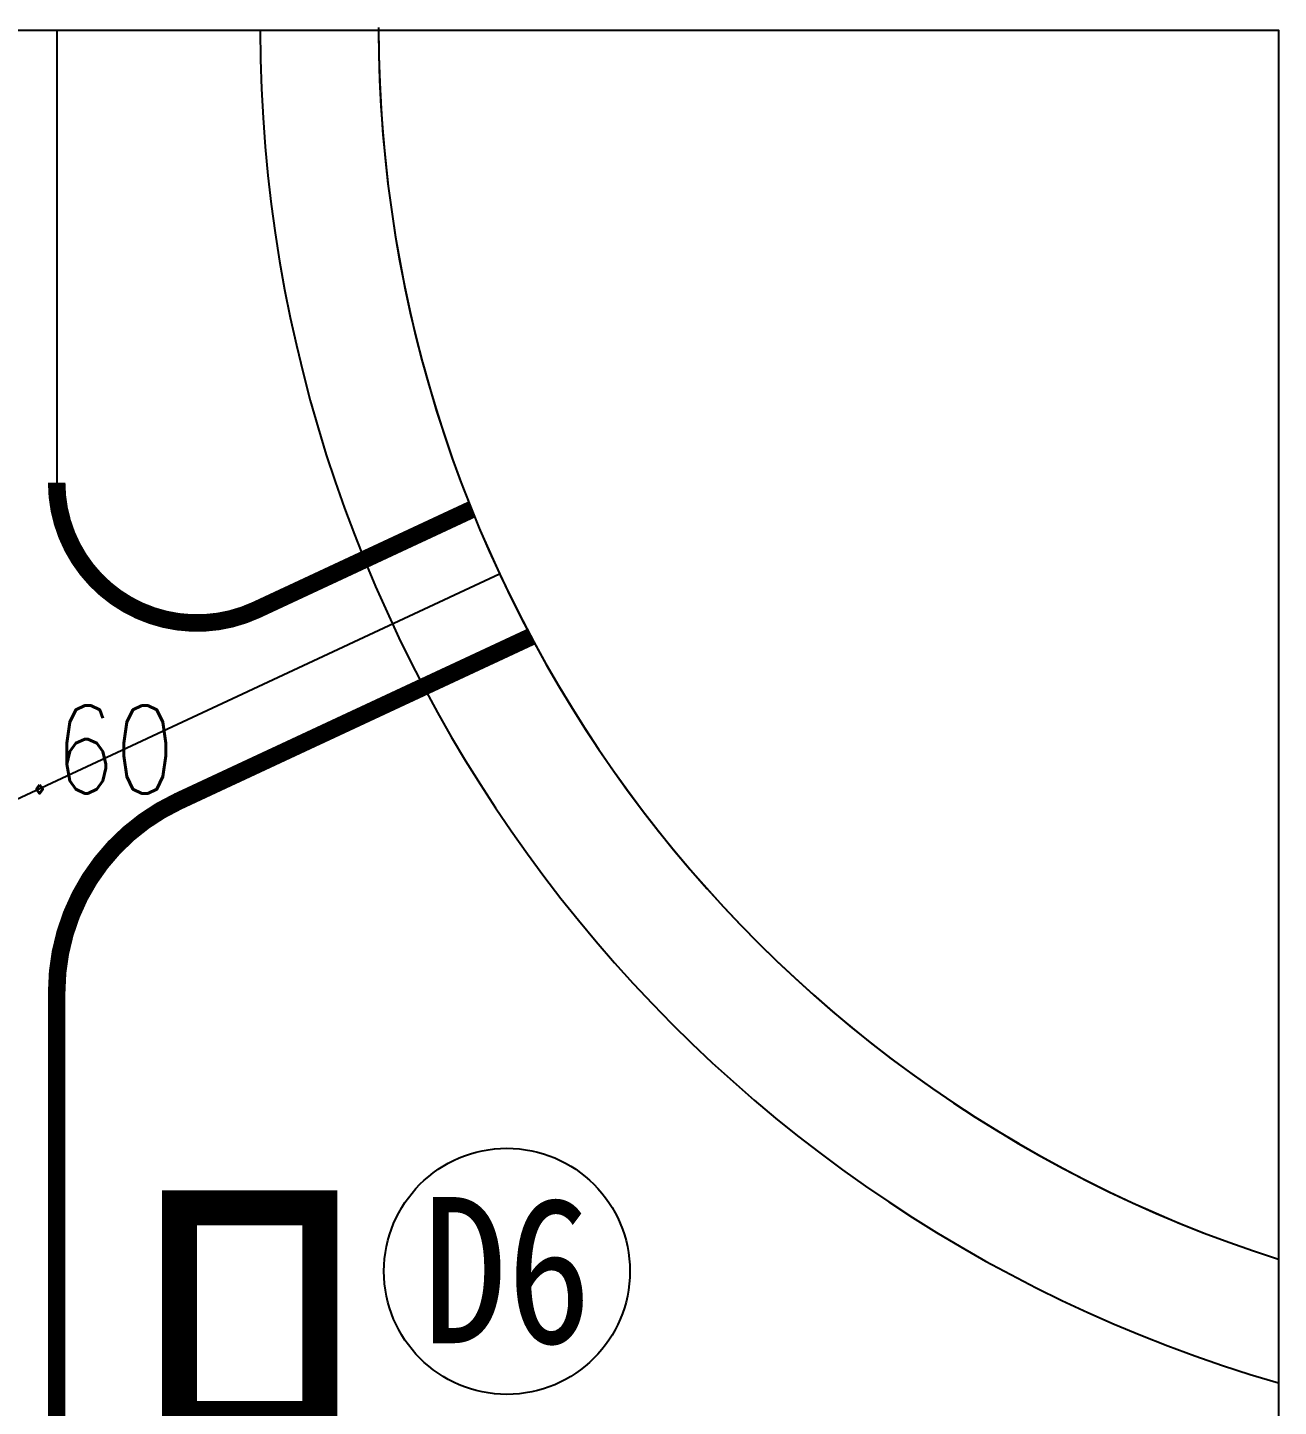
# Model space of a CAD drawing. Extents: x 93518 to 937116, y -359949 to 58022.
# Drawn here: x 693319 to 695080, y -116016 to -114075 of the extents above; entities that cross this region are included whole.
import ezdxf
from ezdxf.enums import TextEntityAlignment as Align

# ---------------------------------------------------------------- set-up
doc = ezdxf.new("R2010")
doc.units = 0
doc.header["$LTSCALE"] = 1000
doc.header["$MEASUREMENT"] = 0
doc.linetypes.add('DASHDOT', pattern=[1, 0.5, -0.25, 0, -0.25])
doc.layers.get('0').update_dxf_attribs({"linetype": 'CONTINUOUS'})
doc.layers.add('Z-本期建构筑物', color=4, linetype='CONTINUOUS')
doc.styles.add('HZ', font='geditxt.shx', dxfattribs={"width": 0.8, "bigfont": 'dxt.shx'})
doc.styles.add('SIMPLEX', font='simplex.shx', dxfattribs={"height": 0.2})
doc.styles.add('黑体', font='SIMHEI.TTF')

# ---------------------------------------------------------------- blocks, each defined once
blk = doc.blocks.new('jzw-bh')
blk.add_circle((0, 0), 1.402)
at = {"style": 'SIMPLEX', "width": 0.8}
blk.add_attdef('JZW', text='', height=1, dxfattribs=at).set_placement((0, 0), align=Align.MIDDLE)
blk = doc.blocks.new('wq')
at = {"color": 8}
blk.add_line((3792.7785, 1760.9255), (3792.7785, 1748.0354), dxfattribs=at)
at = {"color": 8, "linetype": 'DASHDOT', "ltscale": 10}
blk.add_line((3789.7785, 1738.1509), (3805.4009, 1745.4358), dxfattribs=at)
at = {"color": 4}
blk.add_lwpolyline([(3669.988, 1760.9255), (3827.5926, 1760.9255), (3827.5926, 1609.2374), (3669.988, 1609.2374)], close=True, dxfattribs=at)
at = {"color": 8, "const_width": 0.5}
blk.add_lwpolyline([(3792.7785, 1748.0354, 0.5486188), (3798.4689, 1744.4101)], format="xyb", dxfattribs=at)
for points in [[(3798.4689, 1744.4101), (3804.6049, 1747.2714)], [(3792.7785, 1733.5207), (3792.7785, 1640.6929)]]:
    blk.add_lwpolyline(points, dxfattribs=at)
at = {"color": 8, "ltscale": 10, "const_width": 0.5}
blk.add_lwpolyline([(3796.2428, 1738.9585), (3806.2954, 1743.6462)], dxfattribs=at)
blk.add_lwpolyline([(3796.2428, 1738.9585, 0.2914734), (3792.7785, 1733.5207)], format="xyb", dxfattribs=at)
at = {"color": 8, "ltscale": 10, "const_width": 1, "elevation": 20000.0006}
blk.add_lwpolyline([(3796.2785, 1727.372), (3800.2785, 1727.372), (3800.2785, 1721.372), (3796.2785, 1721.372), (3796.2785, 1727.372)], dxfattribs=at)
at = {"color": 8, "ltscale": 10}
blk.add_arc((3838.7785, 1761), 40.199, 180.10621, 253.84339, dxfattribs=at)
at = {"color": 8}
for start in [180, 180.11593, 180.11593]:
    blk.add_arc((3838.7784, 1761), 36.828, start, 252.31806, dxfattribs=at)
at = {"color": 8, "ltscale": 10}
ref = blk.add_blockref('jzw-bh', (3805.6084, 1725.5664), dxfattribs=dict(at, xscale=2.50000000000001, yscale=2.5, zscale=2.5, rotation=359.9999573616801))
ref.add_attrib('JZW', 'D6', dxfattribs={"height": 4.16667, "style": '黑体', "width": 0.85}).set_placement((3805.6084, 1725.5664), align=Align.MIDDLE)
at = {"color": 8, "ltscale": 10, "style": 'HZ', "width": 0.8}
blk.add_text('9.60', height=2.5, dxfattribs=at).set_placement((3790.1507, 1739.1837, 4.602))
at = {"color": 8, "style": 'HZ', "width": 0.8}
for p in [(3758.7668, 1735.8555), (3729.686, 1643.9264), (3799.3404, 1612.5855)]:
    blk.add_attdef('9.80', p, '', height=3.5, dxfattribs=at)

msp = doc.modelspace()

# ---------------------------------------------------------------- block references
at = {"layer": 'Z-本期建构筑物', "xscale": 49.42079999997804, "yscale": 49.42079999999987, "zscale": 49.42080000000001}
msp.add_blockref('wq', (505917.6, -201104.7), dxfattribs=at)

doc.saveas('drawing.dxf')
